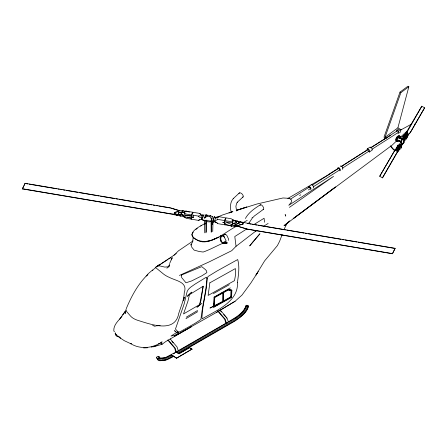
<?xml version="1.0" encoding="UTF-8"?>
<svg xmlns="http://www.w3.org/2000/svg" width="447" height="447" viewBox="0 0 447 447"><rect width="100%" height="100%" fill="white"/><g stroke="black" fill="none" stroke-linecap="round" stroke-linejoin="round"><path stroke-width="0.67" d="M192.758 213.353L192.758 212.247L187.734 211.403L184.974 211.749L184.365 212.945L184.365 214.325L186.365 215.381L191.389 216.046L191.573 219.214M192.758 212.247L191.389 214.946L191.389 216.046L183.466 215.292L181.314 214.242A1.799 1.039 0 0 1 182.046 212.794L184.449 212.414L185.583 211.219L184.432 212.291L182.046 212.632A1.643 0.95 0 0 0 181.353 214.007C187.025 216.856 179.7 214.75 178.42 214.046L178.392 213.012L181.001 212.224M202.586 215.169L200.982 214.644L199.803 213.437L193.115 212.308L191.629 214.878L191.629 216.884L193.4 217.292M224.573 224.791L224.757 220.583L226.126 217.885L231.149 218.734L233.15 219.885L233.15 221.265L232.541 222.466L229.78 222.712L224.757 221.684L231.306 224.4L231.306 226.188L231.987 226.009L231.334 225.891L234.792 226.355L237.787 226.014M403.311 136.883L403.311 136.072L402.697 137.134L403.786 135.257L404.535 134.849L405.172 135.218M403.311 136.072L403.082 137.899L404.077 138.475L404.563 137.603L405.407 137.285L404.826 138.905L405.429 139.257M227.881 289.231L231.864 290.198L231.568 297.428L213.878 307.206L213.571 307.011L214.079 297.087L230.3 287.885M222.802 293.159L222.735 301.334L223.198 301.63L223.606 301.401L223.673 292.55L223.209 292.254M223.198 301.63L223.271 292.774L222.807 292.478M176.481 358.248L191.953 349.118L176.481 358.248L171.508 355.047C167.893 356.756 163.541 359.427 159.45 357.823L158.774 356.393L157.864 356.281L156.986 356.773L156.657 357.578L157.478 359.321M396.847 148.51L397.517 149.991A1.749 1.011 -60 0 0 398.266 150.427L399.562 149.248L398.774 149.7A1.576 0.911 -60 0 1 398.065 149.292L397.534 147.873L399.411 146.392L398.545 147.683L398.517 148.51L399.819 149.264L400.573 148.851L401.35 147.516L399.02 146.04L399.177 145.543L398.869 146.08L399.959 146.711L399.182 148.046L399.199 148.907M185.611 211.23L182.722 210.805L181.594 211.995L179.186 212.375A1.799 1.039 0 0 0 178.454 213.822C184.829 216.627 175.537 214.141 174.576 213.504L174.431 212.448L178.224 211.654L179.504 210.453L179.711 210.671L170.419 207.833L25.066 183.292L24.116 185.494M223.606 301.401L223.142 301.105L230.736 296.909L231.004 290.354L231.468 290.651L231.2 297.205L214.292 306.553L213.828 306.256L213.588 303.608M231.267 293.187L231.322 291.874M125.652 311.358L125.551 313.448L125.708 312.028M206.464 220.829L206.274 232.105M213.878 307.206L214.392 297.283L228.344 289.527L231.864 290.198M214.292 306.553L214.761 297.506L223.271 292.774M191.629 214.878L198.44 216.136L199.619 217.337L201.357 217.6L201.357 219.611L199.619 219.572L198.44 220.377L186.365 218.337L184.365 217.186M202.614 219.226L202.703 217.823A2.872 0.659 -80.4 0 1 203.419 215.286A2.872 0.659 -80.4 0 1 204.123 215.096M215.845 217.231L215.247 218.404L215.845 217.231L219.08 216.694L225.891 217.957L224.4 220.522L217.711 219.393L216.532 220.192L214.929 219.89L214.929 221.902L216.532 222.427L217.711 223.629L229.78 225.674L231.16 225.5M212.711 221.751L212.481 224.366L212.28 221.343M203.178 286.214L201.038 300.177L199.675 304.575L183.521 313.939L187.98 301.027L189.478 294.64L203.178 286.214L199.675 304.575M404.172 142.196L404.429 140.973L403.082 140.196L403.647 141.895L404.172 142.196L403.73 142.962L402.367 144.532L401.026 143.755L402.781 143.392L403.306 143.699M212.979 222.153L212.722 231.602M193.238 237.173L192.512 242.123L190.858 244.917L191.528 245.721L191.685 247.085L194.138 250.13L199.407 251.555L203.156 252.035C210.029 249.711 216.253 246.034 222.936 243.241L223.74 242.19L225.573 241.134M126.121 309.017L125.903 310.184L126.624 311.486L130.574 316.113A16.472 8.873 3.1 0 0 138 320.41C150.605 324.287 175.09 333.63 178.739 313.442C180.862 306.564 184.086 299.903 184.265 292.578C188.019 282.001 176.152 280.94 169.463 277.447A27.071 15.628 0 0 1 163.418 273.95L155.953 267.842L154.93 268.083L152.421 270.591M179.504 210.453L183.32 210.906M402.982 136.648L406.496 138.615L407.273 137.274L407.251 136.419L405.949 135.665L405.245 136.106L404.557 137.497L405.44 135.24L406.194 134.765A1.749 1.011 -60 0 1 406.943 135.195L406.999 135.955C407.608 137.33 408.413 135.597 407.413 135.173L407.351 134.413A1.749 1.011 -60 0 0 406.602 133.983L405.848 134.458L405.222 134.1L406.044 133.659L405.222 134.1L403.496 136.916L404.703 134.81L405.479 135.257L406.312 134.832A1.576 0.911 -60 0 1 407.021 135.24L407.664 136.721L406.379 137.905M228.328 240.408L228.624 239.156L226.908 235.496L225.411 234.144L221.276 236.524L220.768 238.558L221.159 241.369L222.992 242.838L227.445 242.749M227.098 243.598L224.936 242.956L222.936 243.241L221.103 241.766L220.153 238.178L220.662 236.139L222.762 235.334L224.64 237.078M169.637 263.719L168.77 267.015L169.039 266.378M169.838 263.06L172.173 257.662L171.307 259.863L172.006 258.02M386.526 138.207L385.007 137.324L397.891 127.848L408.849 86.729L407.949 86.21L399.998 92.104L384.107 136.804L384.392 139.168M236.2 221.667L234.049 220.304L236.161 221.589A1.643 0.95 0 0 1 235.463 222.958L233.083 223.299L232.311 223.701L231.932 224.567L233.066 223.489L235.468 223.109A1.799 1.039 0 0 0 236.2 221.667L234.049 220.304L232.731 220.086M231.306 224.4L231.987 224.293L231.334 224.701L234.742 225.4L235.91 224.221L239.123 223.332L239.095 222.304L236.882 220.952L234.027 220.393M179.241 353.18L234.479 321.326C240.179 317.538 246.766 313.062 248.61 306.072L247.292 305.312L246.079 305.413C243.509 313.621 234.859 317.906 227.97 322.041M245.844 307.072L246.414 305.206M246.079 305.413L246.487 305.809C244.073 313.52 236.038 317.666 229.562 321.566M248.61 306.072L247.398 306.173C245.677 312.487 239.536 316.375 234.424 319.834L177.291 352.784L176.85 352.32L179.023 353.784L188.785 348.157M248.275 306.279C246.498 312.934 240.134 317.119 234.725 320.739L178.051 353.421M401.384 146.258L400.78 145.906L401.384 146.258L401.054 148.024L401.657 146.979L401.322 147.432M385.007 137.324L400.898 92.624L408.849 86.729M201.675 216.113L202.267 214.94L201.675 216.113L199.96 215.655L198.44 216.136M282.113 234.697L279.61 241.268L277.419 245.582L264.59 260.914L255.963 275.078L258.232 271.547M397.098 147.823C396.729 146.918 395.947 148.449 396.69 148.605L396.321 148.393M116.002 335.345L115.175 333.602L115.51 332.797M156.657 357.578L157.065 358.226L157.97 358.338L158.847 357.846L159.182 357.041L158.774 356.393M126.317 308.531C131.519 296.07 138.106 283.834 147.912 274.38L146.08 276.129M177.28 351.716L175.978 352.024L175.794 352.426L174.743 348.185L167.748 340.022M227.333 322.851L226.026 323.164L225.841 323.561L224.796 319.326L217.795 311.162M187.008 217.024L191.484 218.181L167.703 213.442L22.35 188.902L25.066 183.292M398.484 137.201C398.238 138.475 398.836 135.894 400.261 138.296M398.344 140.274L400.227 141.001L398.132 140.308A1.537 0.888 -60 0 1 397.478 139.542A1.537 0.888 -60 0 1 398.121 138.017L398.998 137.508A1.537 0.888 -60 0 1 399.557 137.821M396.489 149.879C395.863 149.404 396.26 147.655 396.902 148.533L397.411 148.007M284.342 228.775L287.343 222.796M191.836 234.479L192.316 233.474M407.396 135.542L407.988 135.692L407.346 135.139L407.061 134.066L406.491 133.916L405.826 134.452L406.262 133.541L421.845 106.235M397.908 146.705L398.378 145.761L398.869 146.08M397.78 151.08L382.431 177.839M407.586 133.184L407.033 132.865L406.262 133.541L406.954 132.82L407.619 132.982L407.82 134.206L408.396 134.765L407.793 135.765M239.095 222.304L236.882 220.952L239.061 222.215A1.799 1.039 0 0 1 238.329 223.656L235.139 224.472L234.239 225.372L234.239 226.031L237.592 226.294L247.096 229.171L392.427 253.762L395.137 248.32L249.812 223.729L236.849 221.075M182.404 211.621L182.722 210.805L183.276 211.135M191.936 216.069L191.389 217.153L193.4 217.488L193.4 215.286M204.692 218.158L205.916 215.75L207.564 215.169L210.47 215.655L212.828 216.912A2.498 0.576 -80.4 0 0 212.213 217.08A2.498 0.576 -80.4 0 0 211.604 219.321L209.956 216.672L208.531 216.432L207.05 216.186L204.692 218.158A2.498 0.57 -80.4 0 1 205.307 215.912A2.498 0.57 -80.4 0 1 205.916 215.75M207.05 216.186L207.564 215.169M211.604 219.321L212.213 218.119M232.541 222.466L232.541 221.086L233.15 219.885M209.956 216.672L210.47 215.655M23.831 186.058L22.35 188.902M238.38 225.344L237.804 226.176L239.29 224.897L242.173 224.562L243.274 223.723L242.939 223.053L240.106 221.762L242.939 223.209L243.084 224.26L239.29 225.053L237.804 226.176L247.09 229.015L392.416 253.605M405.44 135.24L405.848 134.458M392.427 253.762L395.137 248.32M206.838 220.041L206.603 220.46A1.268 0.732 0 0 0 207.151 221.449L208.486 221.846A1.268 0.732 0 0 0 210.202 221.528L210.654 221.176M397.104 147.694L397.087 146.839L398.171 144.962L397.567 146.007L399.037 144.895L400.031 145.471L399.517 146.325L399.663 147.219L400.266 146.175L400.037 146.689M403.647 141.895L402.781 143.392M402.099 139.626L400.149 143.247M404.015 137.179L403.702 137.715L404.138 137.313M405.127 137.888L404.792 138.346L405.407 137.285M405.105 137.81L405.882 136.469L406.636 136.061M424.561 107.8L410.307 132.429L408.022 134.776M397.115 151.349L398.456 150.779L397.579 151.393L396.914 151.237L396.796 150.052L396.238 149.505L396.796 148.667L397.852 150.365L399.087 149.985L396.796 153.271L382.515 177.889L379.71 176.263L393.991 151.645L396.148 149.304M257.327 272.972L250.795 283.096L241.983 295.081L235.122 301.25L216.387 312.464L174.727 336.043L191.176 326.83L165.731 341.569L162.149 344.207L161.753 343.911M119.634 319.119L125.316 311.218M245.386 218.499C248.694 212.37 254.667 208.403 260.389 204.776M248.806 223.282L252.365 217.985M245.654 307.692L244.045 310.184L238.413 315.828M192.629 233.032L193.255 232.155M233.463 198.418C229.831 202.206 229.998 207.972 231.345 212.699M190.858 244.917L191.383 244.23M286.968 223.282L285.465 225.243L289.779 220.935L287.79 222.612M403.401 138.425L401.864 139.665L402.054 139.168M122.707 314.939L126.015 310.631M124.21 312.973L125.652 311.101M147.102 275.162L148.214 273.715L152.695 269.904M402.166 139.397L402.468 139.045M398.271 145.605L399.143 144.962M402.283 138.967C404.217 136.285 405.731 141.638 404.546 139.822M402.194 138.888L403.021 137.944M402.423 138.967L403.267 138.386L404.082 138.855M401.456 144.275L401.836 144.498L401.188 142.872L402.11 144.191L401.685 143.889M401.261 143.47L401.3 142.934M121.997 316.476C118.528 320.533 113.309 324.98 113.834 330.925L114.443 331.847M407.541 132.938L408.273 134.77L410.402 132.485L424.65 107.856L421.761 106.185L405.284 134.139L406.088 133.687M396.718 150.008L396.193 149.404L394.064 151.689L379.71 176.263M158.227 344.017L161.183 342.815L162.11 341.826C152.734 348.33 140.47 349.677 130.597 343.626L124.277 340.675L119.349 337.384M310.95 185.097L311.408 184.617L312.196 184.79L313.012 185.544L313.593 187.544L313.135 188.025M309.006 187.377L309.631 187.22L310.039 187.6L310.33 188.6L308.352 189.958M310.531 189.69L310.989 189.21L310.944 188.265L310.408 187.209L308.804 186.282L308.346 186.762L308.391 187.712M340.245 166.362L340.703 165.882L342.307 166.809L342.888 168.81L342.43 169.284M338.424 168.558L338.653 168.318L339.457 168.782L339.519 170.022L313.286 186.801M339.949 170.871L340.407 170.396L340.363 169.447L339.01 167.642L338.223 167.469L337.764 167.949L337.809 168.893M367.518 148.734L369.121 149.661L369.703 151.656L369.244 152.136L372.306 149.991L371.725 147.991L370.122 147.069L367.518 148.734L367.06 149.209L367.104 150.158M367.719 149.823L367.948 149.583L368.753 150.047L368.814 151.287L342.581 168.061M397.718 129.602L398.176 129.122L399.78 130.049L400.316 131.1L400.361 132.049L399.903 132.53M397.137 131.005L397.366 130.77L398.171 131.228L398.232 132.468L371.999 149.248M173.956 255.226L178.498 250.812L193.115 240.911M256.751 230.35L236.05 246.297L231.736 250.689L209.598 261.679L179.415 275.453M396.618 140.894L392.142 145.152L293.165 218.65L299.3 214.063M400.076 137.525L407.692 130.518M253.913 216.309L263.479 209.308M233.166 198.691L239.447 192.88M243.129 196.853L237.15 202.385L237.446 202.111L236.519 203.614L235.899 206.425L236.597 211.012M396.701 147.594L398.378 145.761M170.218 338.943L177.001 346.883L178.364 350.945L175.705 352.627M390.265 145.996L393.427 149.672L394.327 150.192L396.763 148.069M286.711 223.489L284.007 225.69L335.535 186.958L300.412 213.23M205.693 215.46L206.341 214.934L205.106 215.102M205.693 215.717L206.341 214.934M212.381 220.31L211.146 220.472L211.794 219.695M211.146 220.472L211.794 219.952M405.826 134.452L406.491 133.916M195.903 229.456L197.289 228.35M220.662 236.139L221.276 236.524L222.595 235.273M169.469 265.389L167.703 266.842L164.787 267.094L160.099 265.987L158.417 265.803L157.411 266.256L175.274 254.343M201.983 303.273L196.931 307.234L199.988 304.86M225.411 234.144L221.276 236.524M157.227 266.624L160.026 264.618M406.731 132.686L405.854 133.307L407.195 132.737M289.444 207.363L333.529 176.392L288.768 205.318L291.438 202.072L291.623 200.373L290.98 199.407L289.108 198.323L282.979 197.971L257.126 203.961L236.217 210.476M176.012 253.79L176.353 253.555M155.992 267.038L160.127 264.188L155.36 267.474M217.901 217.499L219.08 216.694M234.558 318.521L236.251 317.381M178.8 332.741L174.978 335.222L170.955 336.06L177.649 331.886L178.8 332.741L178.515 332.361L176.107 332.087L174.581 330.54L175.241 331.618M161.166 263.842L167.586 259.724M290.584 199.066L309.235 187.137M312.425 185.097L338.653 168.318M341.72 166.362L367.948 149.583M370.552 147.918L397.366 130.77M299.607 195.551L300.77 194.803M328.204 174.682L338.161 168.374M341.089 166.513L367.44 149.806M370.954 147.577L390.522 135.424M255.181 231.585L256.947 230.473M263.428 226.4L268.139 223.439M168.642 259.059L170.76 257.74M246.772 228.965L234.787 236.53L236.05 246.297M253.7 224.685L264.088 218.259L264.529 222.243M200.703 226.009L201.575 225.472M166.815 268.161L168.189 267.317M216.387 312.464L235.122 301.25M220.472 236.418L222.349 235.301L220.494 236.077M186.293 317.174L197.54 310.497M185.963 318.65L197.742 311.66M287.818 198.479L329.344 174.252M398.327 137.14L398.903 136.983L398.713 136.754A2.447 1.414 -60 0 1 400.21 138.129M397.824 137.402A2.447 1.414 -60 0 0 396.774 140.118A2.447 1.414 -60 0 0 398.271 140.973L398.808 140.671M213.571 307.011L214.716 306.34M216.443 305.335L218.739 303.988M237.363 225.841C225.344 231.445 212.677 245.213 198.11 240.402M175.978 352.024L165.843 357.388L159.981 358.321M226.026 323.164L177.923 350.901L178.364 350.945M173.565 353.862L174.771 353.164M179.51 350.426L228.411 322.08L227.054 318.024L220.265 310.084M173.548 356.019L166.804 359.461M173.827 356.298C169.357 358.662 163.96 362.193 158.797 360.081L157.97 358.338M179.023 353.577L189.355 347.615L191.953 349.118M406.094 138.492L406.798 138.089L406.183 139.151L406.418 138.631M399.663 147.219L400.367 146.817M398.221 150.399L399.026 149.946M213.392 293.612L229.305 284.722M220.98 293.495L222.198 292.819M223.673 292.55L228.216 290.025L231.468 290.651M222.735 301.334L209.973 308.061L218.689 303.949M226.389 299.741L227.568 299.088M228.747 298.434L229.926 297.78M203.458 220.231L204.558 220.673L203.659 220.125M243.023 222.684L247.23 220.393M252.047 217.773L253.851 216.789M399.981 130.384L411.246 124.283M206.883 222.315C202.513 225.45 186.639 231.295 194.065 238.335A80.102 46.242 0 0 0 198.116 240.67M399.562 149.248L398.735 149.678A1.749 1.011 -60 0 1 397.992 149.248L397.746 148.197L396.645 147.365M179.135 211.33L175.917 212.079M175.341 212.146L174.235 212.984L174.576 213.666L177.409 214.582L167.703 213.269L22.35 188.729M172.151 355.745C168.48 357.494 164.038 360.198 159.881 358.522L159.182 357.041M211.766 240.089L213.213 239.402M213.694 239.173L215.515 238.391M216.555 217.516L222.31 215.052L231.859 211.867M219.013 237.128C212.604 240.084 205.145 243.911 198.11 240.676M216.013 238.184L217.018 237.776M231.932 225.947L231.306 226.188L224.668 223.791L225.947 223.958M211.146 220.22L212.381 220.053M288.466 198.546L289.108 198.323M232.937 211.582L229.004 212.906L232.3 211.811M161.183 342.815L162.149 344.207M236.474 210.336L246.8 206.989L236.251 210.498M198.44 220.377L199.96 219.896M210.129 240.609L211.219 240.262M224.757 222.785L222.746 222.444L224.629 222.455L224.629 220.449M161.87 344.352L153.17 346.866M151.159 347.174L157.126 345.497M185.527 211.152L186.209 210.973L189.483 212.163M167.318 359.12L164.524 359.852L161.222 360.098L159.613 359.461L158.847 357.846M163.87 360.355L166.223 359.74M403.831 138.676L402.842 138.497M207.442 241.263L209.582 240.782M222.936 243.241L226.947 242.939M232.541 221.086L229.78 221.433L224.757 220.583M163.284 360.511L159.791 360.768L157.914 360.025L157.065 358.226M156.277 325.852L160.171 325.567M222.992 242.838L225.601 242.738L226.154 240.972L224.439 237.312L222.561 235.569M143.621 347.922L147.577 347.783M131.468 343.626L130.328 343.659L131.105 343.81M237.687 225.998L234.189 226.294L234.194 225.26L238.011 226.059M185.209 216.862L183.466 216.862L183.466 215.292M402.149 138.81L400.076 138.022M115.175 333.602L115.583 334.25L116.494 334.362L117.315 336.105L119.12 336.82M247.225 223.545L248.515 223.723M26.429 183.711L27.803 183.94M29.172 184.17L56.596 188.802M57.97 189.036L59.339 189.265M60.714 189.494L62.083 189.729M63.457 189.958L64.826 190.193M66.195 190.422L77.851 192.389M79.225 192.623L96.368 195.518M97.737 195.747L99.105 195.982M100.48 196.211L114.879 198.641M116.248 198.876L117.617 199.105M118.991 199.34L133.39 201.77M134.759 201.999L151.902 204.894M153.271 205.123L154.645 205.357M156.014 205.586L157.389 205.821M158.758 206.05L170.413 208.017M191.389 214.946L186.365 214.096L184.365 212.945M249.812 223.897L251.18 224.131M252.555 224.36L253.924 224.595M255.293 224.824L256.667 225.059M258.036 225.288L285.46 229.931M286.829 230.16L303.966 233.06M305.335 233.295L306.709 233.524M308.078 233.759L340.983 239.324M342.357 239.558L343.726 239.788M345.095 240.022L356.751 241.995M358.12 242.224L393.768 248.258M205.285 220.444L205.838 220.874L205.089 221.086L204.771 220.745M228.4 289.857L229.702 290.103M397.875 133.15L398.663 133.323L399.121 132.843L398.54 130.842L396.936 129.915L396.478 130.395L396.523 131.34M368.417 151.198L368.814 151.287M339.122 169.938L339.519 170.022M402.317 139.833L402.099 139.782A0.637 0.369 -60 0 0 401.462 140.151L401.088 140.805A0.637 0.369 -60 0 0 401.093 141.537L401.25 141.693M171.045 208.213L179.286 210.699M414.514 124.093L414.687 124.149A0.866 0.503 60 0 0 414.894 124.087M401.954 144.046L401.188 142.872M152.578 325.433L155.344 326.439M215.247 222.131L216.879 222.751L217.711 223.629M246.487 305.809L247.398 306.173M118.315 336.792L116.432 336.049L115.583 334.25M401.764 138.749L400.21 138.101L401.127 138.693M178.42 214.046L180.666 214.996M176.274 214.89L177.409 215.404L176.274 214.828M401.048 142.012L399.814 141.381L400.886 142.224M181.314 214.242L183.493 215.365M400.423 141.565L398.344 140.509L398.534 140.101L399.713 140.822M398.601 137.715L400.372 138.682M399.339 144.146L399.841 144.437M405.032 139.956L402.378 138.486L402.68 138.592M401.412 145.281L401.993 145.61L400.445 144.716M399.037 144.895L399.445 145.13M399.998 92.104L400.898 92.624M397.891 127.848L401.378 129.865M403.786 135.257L404.513 135.681M405.245 136.106L405.882 136.469M404.054 137.33L405.049 137.905M402.49 138.553L403.624 139.213M404.596 139.771L405.06 140.04M401.026 143.755L401.859 144.236M399.434 144.13L399.942 144.498M401.183 145.214L399.193 143.995L399.545 144.269M397.087 146.839L397.674 147.18M398.545 147.683L399.182 148.046M179.543 215.583L180.633 216.214L180.633 214.957M191.953 349.331L189.355 347.615M177.867 353.119L179.023 353.784M171.508 355.047L176.492 357.93M206.341 215.191L206.05 214.756M202.569 219.689L202.86 219.868M398.679 137.782L400.451 138.866L398.791 137.536M230.736 296.909L231.568 297.428M214.079 297.087L214.392 297.283M118.757 336.787L120.388 338.133L117.852 335.954M399.948 141.459L400.993 142.353M194.065 238.061L193.003 237.061L191.802 234.904M404.898 140.112L404.127 138.933M204.357 220.784L204.771 232.831M199.803 213.437L200.636 214.32M216.879 218.51L217.711 219.393M220.181 310.531L221.494 312.023M223.69 314.504L225.444 316.487M217.879 310.71L225.104 319.147L226.461 323.203M171.888 341.379L173.201 342.866M168.268 340.066L175.056 348.006L176.414 352.068M390.712 145.99L394.327 150.192M226.093 317.342L226.741 318.203M396.802 150.946L396.992 151.282M396.109 149.203L396.288 149.538M400.797 136.464L401.719 138.9M220.153 238.178L221.159 241.369M202.614 219.008L202.714 220.17A2.872 0.659 -80.4 0 0 203.419 219.98M204.86 223.075L204.961 224.388M211.051 221.019L211.213 232.334M224.4 220.522L224.4 222.528M214.929 219.89L214.929 221.902M211.571 221.069L211.571 231.624M205.916 221.042L205.916 232.814M201.357 217.6L201.357 219.611M191.752 215.007L191.752 217.018M249.057 222.762A2.743 1.844 32.8 0 1 248.336 223.651M260.137 205.575A2.743 1.123 55.6 0 1 262.613 206.067A2.743 1.123 55.6 0 1 263.115 209.386M239.005 193.652A2.743 1.391 47.2 0 1 242.151 194.065A2.743 1.391 47.2 0 1 242.324 197.239M212.213 221.153A2.498 0.576 -80.4 0 1 211.604 221.321L204.692 220.153A2.498 0.57 -80.4 0 0 205.011 220.382M214.202 221.505A2.514 0.576 -80.4 0 1 213.582 221.673L213.582 219.661A2.514 0.576 -80.4 0 1 214.202 217.398A2.514 0.576 -80.4 0 1 214.817 217.231M214.102 221.779A2.872 0.659 -80.4 0 1 213.398 221.969L213.398 219.673A2.872 0.659 -80.4 0 1 214.102 217.086A2.872 0.659 -80.4 0 1 214.806 216.896M202.703 217.823A2.514 0.576 -80.4 0 1 203.614 215.163M198.116 240.397A80.102 46.242 0 0 1 194.076 238.061M398.283 140.906A3.112 1.799 -60 0 1 395.802 140.179A3.112 1.799 -60 0 1 397.674 136.229A3.112 1.799 -60 0 1 400.16 136.961M399.02 140.531A3.112 1.799 -60 0 1 396.025 140.475A3.112 1.799 -60 0 1 398.065 136.201A3.112 1.799 -60 0 1 400.35 137.743M397.69 141.006A2.447 1.414 -60 0 1 396.735 138.95A2.447 1.414 -60 0 1 398.987 136.547A2.447 1.414 -60 0 1 399.948 138.598M398.579 140.615A2.447 1.414 -60 0 1 398.121 140.883M237.463 282.443C238.67 301.814 215.89 310.782 202.234 318.772L201.904 317.476L202.944 307.134L206.363 287.997L207.274 278.459L208.051 276.497L216.968 271.027L237.703 259.551C239.821 267.049 238.435 274.883 237.463 282.443M206.894 278.593C206.073 292.383 202.301 305.865 200.91 319.532L194.691 323.544L180.398 331.568L179.063 332.02L177.71 331.495L175.47 329.053L184.13 303.988L187.181 291.388L188.377 289.343L190.478 287.315L195.004 284.141L205.899 277.442L206.67 277.274L206.894 278.593M209.85 282.822L208.14 295.433L234.524 280.638L235.67 274.089L235.407 268.569L209.85 282.822M184.237 297.356L183.521 300.758L184.237 297.356M181.527 275.508L181.253 276.626L181.935 277.905L185.969 282.783L191.5 280.99L201.915 275.788L206.86 272.62L206.626 271.072L205.547 269.686L201.753 266.652L181.694 274.944L181.527 275.508M253.186 241.626L249.666 245.928L259.942 233.731L253.186 241.626M189.215 294.349L187.371 296.305L191.78 292.137L189.215 294.349M285.477 215.247L285.152 214.588L285.75 216.108L285.477 215.247"/></g></svg>
